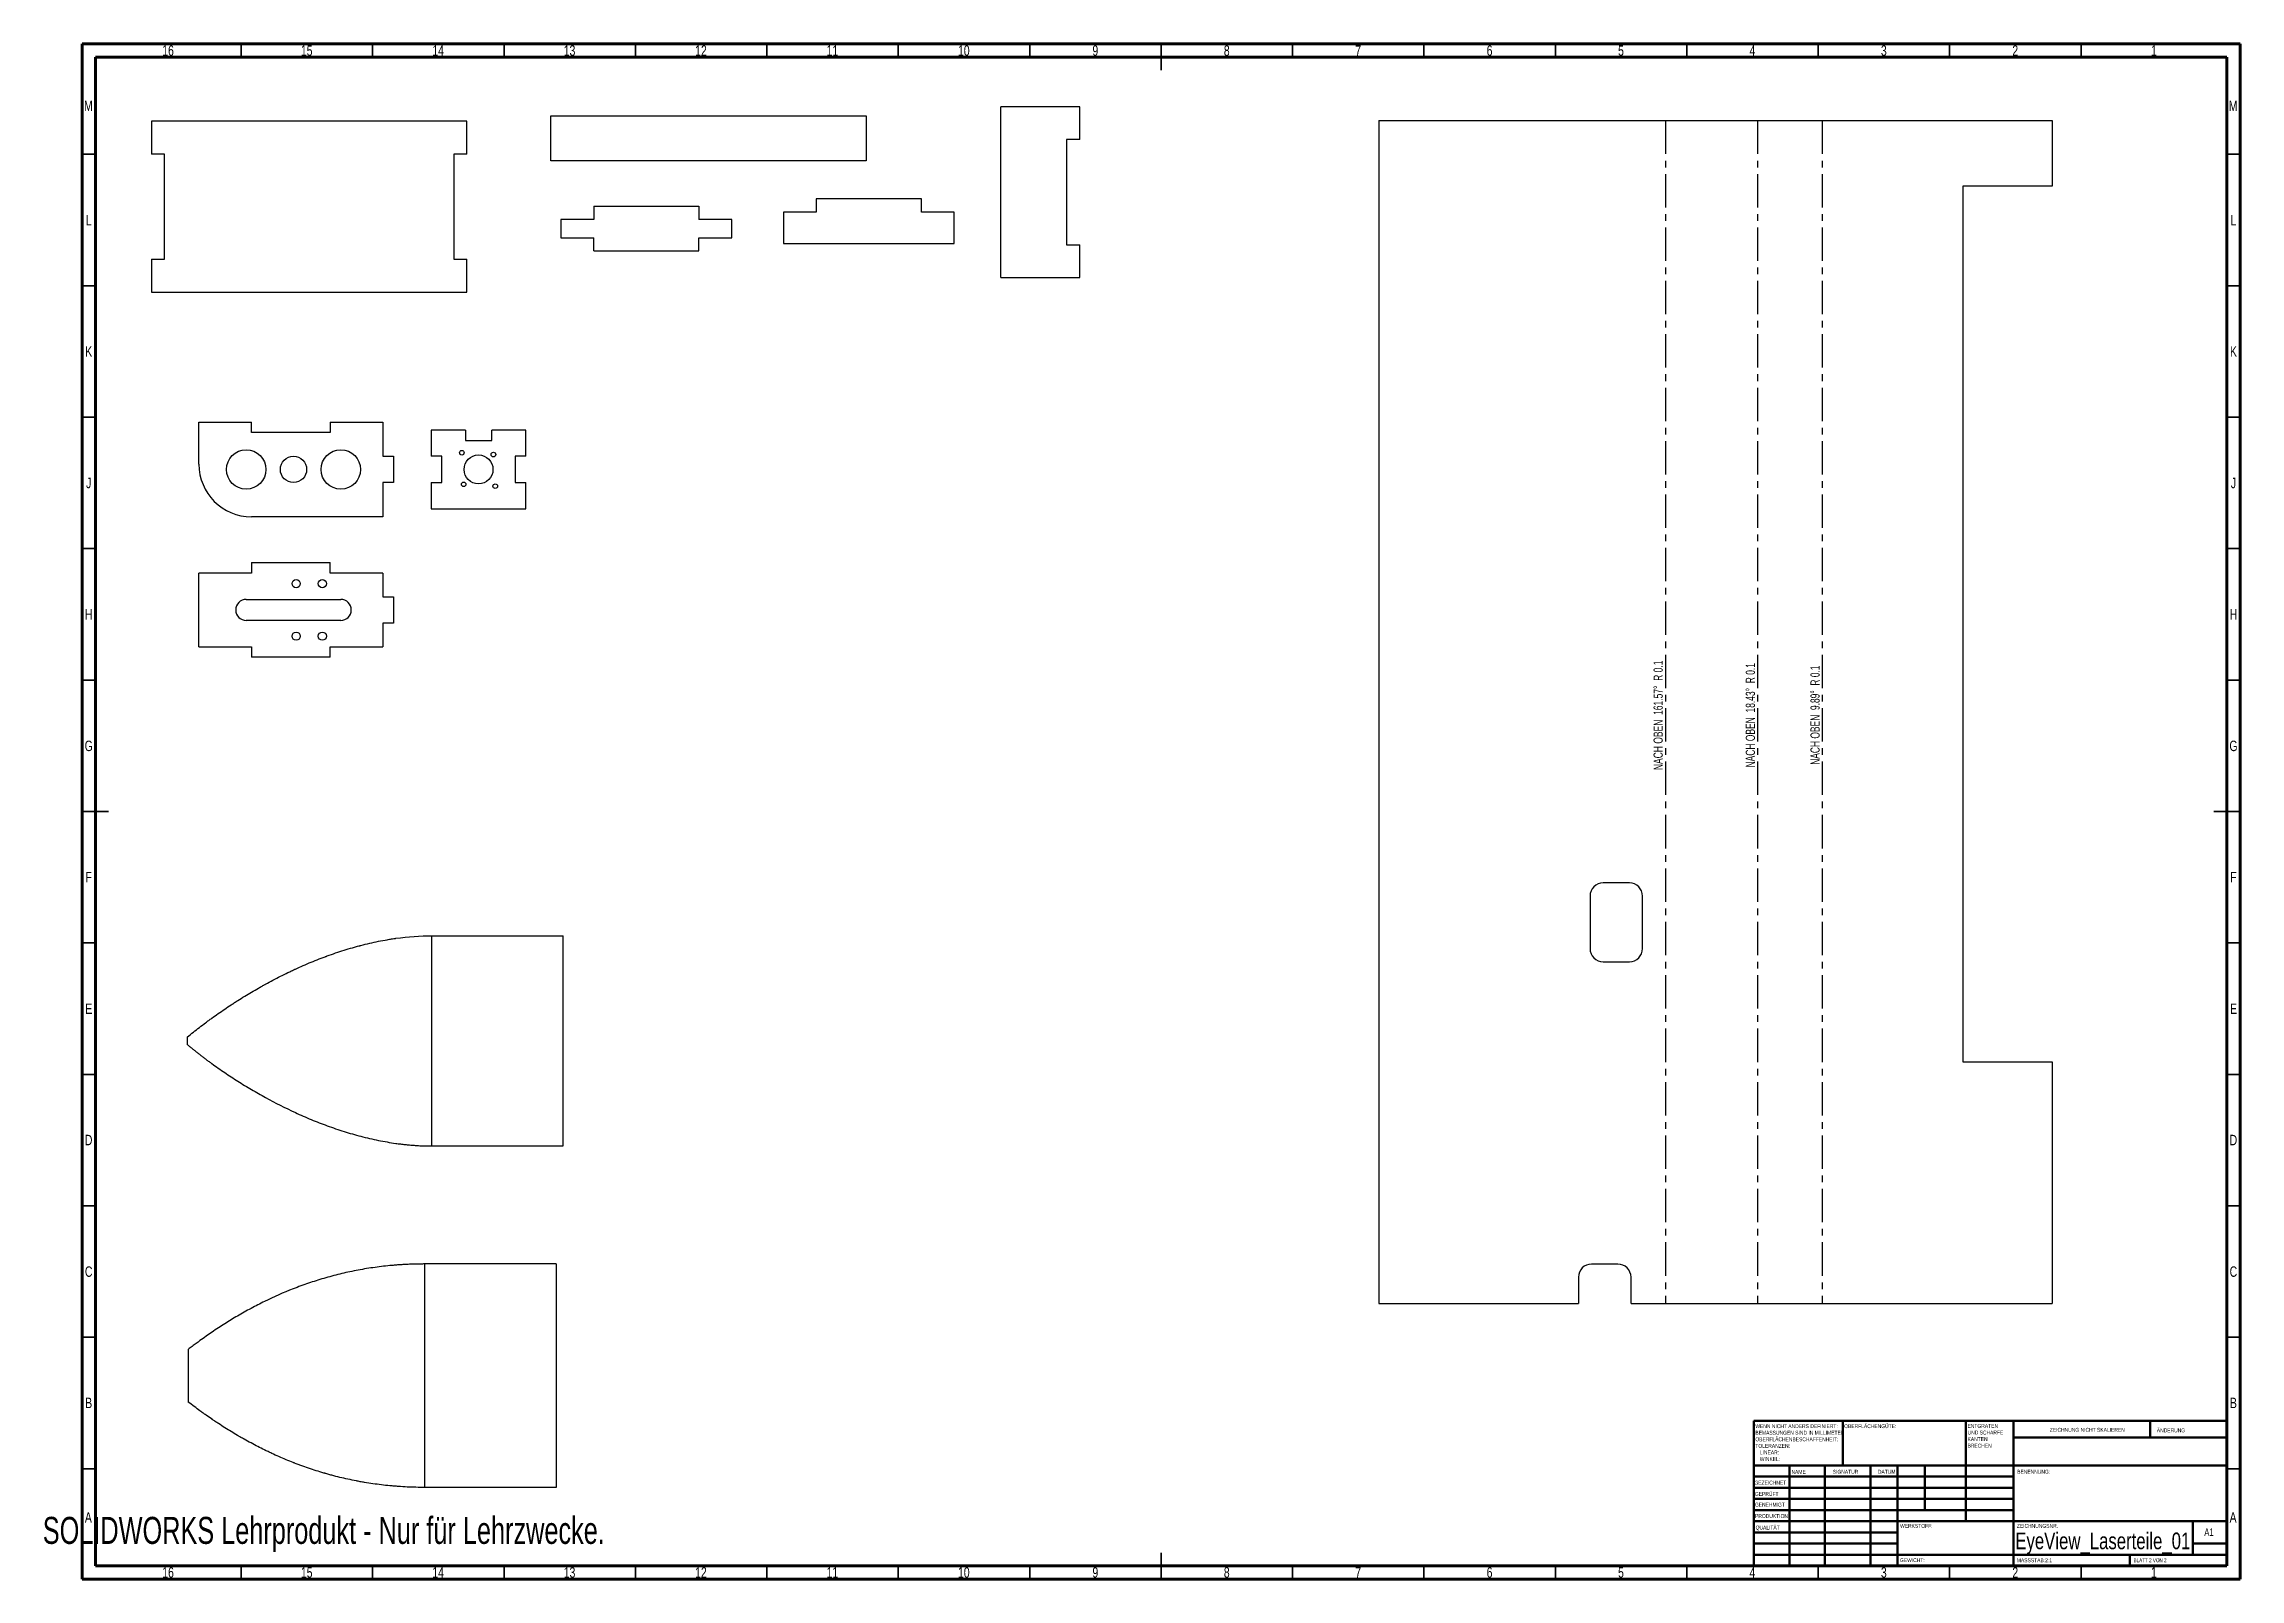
# Model space of a CAD drawing. Header units: millimetres. Extents: x 0 to 836, y 5 to 589.
import ezdxf

# ---------------------------------------------------------------- set-up
doc = ezdxf.new("R2010")
doc.units = ezdxf.units.MM
doc.linetypes.add('CENTERX2', pattern=[20.32, 12.7, -2.54, 2.54, -2.54])
doc.styles.add('SLDTEXTSTYLE0', font='TXT', dxfattribs={"width": 0.75})
doc.styles.add('SLDTEXTSTYLE1', font='TXT', dxfattribs={"width": 0.692308})
doc.styles.add('SLDTEXTSTYLE2', font='TXT', dxfattribs={"width": 0.684783})
doc.styles.add('SLDTEXTSTYLE3', font='TXT', dxfattribs={"width": 0.6875})
doc.styles.add('SLDTEXTSTYLE4', font='TXT', dxfattribs={"width": 0.69})
doc.styles.add('SLDTEXTSTYLE5', font='TXT', dxfattribs={"width": 0.7})

# ---------------------------------------------------------------- blocks, each defined once
blk = doc.blocks.new('SW_NOTE_0')
at = {"color": 0, "linetype": 'Continuous', "lineweight": 0, "char_height": 1.5, "attachment_point": 1, "style": 'SLDTEXTSTYLE0'}
for s, insert in [('ENTGRATEN', (0, 1.93)), ('UND SCHARFE', (0, -0.57)), ('KANTEN', (0, -3.07)), ('BRECHEN', (0, -5.57))]:
    blk.add_mtext(s, dxfattribs=dict(at, insert=insert))
blk = doc.blocks.new('SW_NOTE_0_1')
at = {"color": 0, "linetype": 'Continuous', "lineweight": 0, "char_height": 1.5, "attachment_point": 1, "style": 'SLDTEXTSTYLE0'}
for s, insert in [('WENN NICHT ANDERS DEFINIERT:', (0, 1.93)), ('TOLERANZEN:', (0, -5.57)), ('OBERFLÄCHENBESCHAFFENHEIT:', (0, -3.07)), ('BEMASSUNGEN SIND IN MILLIMETER', (0, -0.57)), ('LINEAR:', (1.69, -8.07)), ('WINKEL:', (1.69, -10.57))]:
    blk.add_mtext(s, dxfattribs=dict(at, insert=insert))

msp = doc.modelspace()

# ---------------------------------------------------------------- linework, layer by layer
at = {"color": 7, "linetype": 'Continuous', "lineweight": 70}
for p, q in [((15, 5), (15, 589)), ((15, 589), (836, 589)), ((836, 589), (836, 5)), ((20, 10), (20, 584)), ((20, 584), (831, 584)), ((831, 584), (831, 10)), ((831, 10), (20, 10)), ((836, 5), (15, 5))]:
    msp.add_line(p, q, dxfattribs=at)
at = {"color": 7, "linetype": 'Continuous', "lineweight": 35}
for p, q in [((75.5, 584), (75.5, 589)), ((125.5, 584), (125.5, 589)), ((175.5, 584), (175.5, 589)), ((225.5, 584), (225.5, 589)), ((275.5, 584), (275.5, 589)), ((325.5, 584), (325.5, 589)), ((375.5, 584), (375.5, 589)), ((425.5, 589), (425.5, 579)), ((425.5, 584), (425.5, 589)), ((475.5, 584), (475.5, 589)), ((525.5, 584), (525.5, 589)), ((575.5, 584), (575.5, 589)), ((625.5, 584), (625.5, 589)), ((675.5, 584), (675.5, 589)), ((725.5, 584), (725.5, 589)), ((775.5, 584), (775.5, 589)), ((20, 547), (15, 547)), ((831, 547), (836, 547)), ((20, 497), (15, 497)), ((831, 497), (836, 497)), ((20, 447), (15, 447)), ((831, 447), (836, 447)), ((20, 397), (15, 397)), ((831, 397), (836, 397)), ((20, 347), (15, 347)), ((831, 347), (836, 347)), ((15, 297), (25, 297)), ((20, 297), (15, 297)), ((836, 297), (826, 297)), ((831, 297), (836, 297)), ((20, 247), (15, 247)), ((831, 247), (836, 247)), ((20, 197), (15, 197)), ((831, 197), (836, 197)), ((20, 147), (15, 147)), ((831, 147), (836, 147)), ((20, 97), (15, 97)), ((831, 97), (836, 97)), ((20, 47), (15, 47)), ((831, 47), (836, 47)), ((75.5, 10), (75.5, 5)), ((125.5, 10), (125.5, 5)), ((175.5, 10), (175.5, 5)), ((225.5, 10), (225.5, 5)), ((275.5, 10), (275.5, 5)), ((325.5, 10), (325.5, 5)), ((375.5, 10), (375.5, 5)), ((425.5, 5), (425.5, 15)), ((425.5, 10), (425.5, 5)), ((475.5, 10), (475.5, 5)), ((525.5, 10), (525.5, 5)), ((575.5, 10), (575.5, 5)), ((625.5, 10), (625.5, 5)), ((675.5, 10), (675.5, 5)), ((725.5, 10), (725.5, 5)), ((775.5, 10), (775.5, 5))]:
    msp.add_line(p, q, dxfattribs=at)
at = {"color": 7, "linetype": 'Continuous', "lineweight": 25}
for p, q in [((193.24, 561.59), (313.24, 561.59)), ((193.24, 544.59), (193.24, 561.59)), ((313.24, 561.59), (313.24, 544.59)), ((364.55, 500.12), (364.55, 565.12)), ((394.55, 565.12), (364.55, 565.12)), ((394.55, 552.62), (394.55, 565.12)), ((161.36, 559.57), (41.36, 559.57)), ((41.36, 559.57), (41.36, 547.07)), ((161.36, 547.07), (161.36, 559.57)), ((394.55, 552.62), (389.55, 552.62)), ((389.55, 552.62), (389.55, 512.62)), ((508.29, 559.83), (508.29, 109.83)), ((508.29, 559.83), (764.55, 559.83)), ((764.55, 559.83), (764.55, 534.83)), ((46.36, 547.07), (41.36, 547.07)), ((46.36, 507.07), (46.36, 547.07)), ((161.36, 547.07), (156.36, 547.07)), ((156.36, 547.07), (156.36, 507.07)), ((313.24, 544.59), (193.24, 544.59)), ((764.55, 534.83), (730.55, 534.83)), ((730.55, 534.83), (730.55, 201.83)), ((209.64, 527.24), (209.64, 522.24)), ((209.64, 527.24), (249.64, 527.24)), ((249.64, 527.24), (249.64, 522.24)), ((294.31, 530.02), (294.31, 525.02)), ((334.31, 530.02), (294.31, 530.02)), ((334.31, 525.02), (334.31, 530.02)), ((197.14, 522.24), (197.14, 515.24)), ((209.64, 522.24), (197.14, 522.24)), ((262.14, 522.24), (249.64, 522.24)), ((262.14, 515.24), (262.14, 522.24)), ((281.81, 525.02), (281.81, 513.02)), ((294.31, 525.02), (281.81, 525.02)), ((346.81, 525.02), (334.31, 525.02)), ((346.81, 513.02), (346.81, 525.02)), ((197.14, 515.24), (209.64, 515.24)), ((209.64, 510.24), (209.64, 515.24)), ((209.64, 510.24), (249.64, 510.24)), ((249.64, 515.24), (262.14, 515.24)), ((249.64, 510.24), (249.64, 515.24)), ((281.81, 513.02), (346.81, 513.02)), ((389.55, 512.62), (394.55, 512.62)), ((394.55, 500.12), (394.55, 512.62)), ((41.36, 507.07), (46.36, 507.07)), ((41.36, 507.07), (41.36, 494.57)), ((156.36, 507.07), (161.36, 507.07)), ((161.36, 494.57), (161.36, 507.07)), ((41.36, 494.57), (161.36, 494.57)), ((364.55, 500.12), (394.55, 500.12)), ((59.39, 445.13), (79.39, 445.13)), ((59.39, 429.13), (59.39, 445.13)), ((79.39, 441.13), (79.39, 445.13)), ((109.39, 445.13), (109.39, 441.13)), ((109.39, 445.13), (129.39, 445.13)), ((129.39, 445.13), (129.39, 432.13)), ((109.39, 441.13), (79.39, 441.13)), ((160.79, 442.13), (147.79, 442.13)), ((147.79, 442.13), (147.79, 432.13)), ((160.79, 442.13), (160.79, 438.13)), ((160.79, 438.13), (170.79, 438.13)), ((170.79, 438.13), (170.79, 442.13)), ((183.79, 442.13), (170.79, 442.13)), ((183.79, 432.13), (183.79, 442.13)), ((129.39, 432.13), (133.39, 432.13)), ((133.39, 432.13), (133.39, 422.13)), ((151.79, 432.13), (147.79, 432.13)), ((151.79, 422.13), (151.79, 432.13)), ((183.79, 432.13), (179.79, 432.13)), ((179.79, 432.13), (179.79, 422.13)), ((129.39, 422.13), (129.39, 409.13)), ((133.39, 422.13), (129.39, 422.13)), ((147.79, 422.13), (151.79, 422.13)), ((147.79, 422.13), (147.79, 412.13)), ((179.79, 422.13), (183.79, 422.13)), ((183.79, 412.13), (183.79, 422.13)), ((147.79, 412.13), (183.79, 412.13)), ((129.39, 409.13), (79.39, 409.13)), ((79.39, 387.69), (59.39, 387.69)), ((59.39, 359.69), (59.39, 387.69)), ((79.39, 391.69), (79.39, 387.69)), ((79.39, 391.69), (109.39, 391.69)), ((109.39, 387.69), (109.39, 391.69)), ((129.39, 387.69), (109.39, 387.69)), ((129.39, 387.69), (129.39, 378.69)), ((77.39, 377.69), (113.39, 377.69)), ((129.39, 378.69), (133.39, 378.69)), ((133.39, 378.69), (133.39, 368.69)), ((113.39, 369.69), (77.39, 369.69)), ((129.39, 368.69), (129.39, 359.69)), ((133.39, 368.69), (129.39, 368.69)), ((59.39, 359.69), (79.39, 359.69)), ((79.39, 359.69), (79.39, 355.69)), ((109.39, 359.69), (129.39, 359.69)), ((109.39, 355.69), (109.39, 359.69)), ((109.39, 355.69), (79.39, 355.69)), ((603.67, 269.83), (593.67, 269.83)), ((588.67, 264.83), (588.67, 244.83)), ((608.67, 244.83), (608.67, 264.83)), ((148.02, 169.75), (148.02, 249.75)), ((148.02, 249.75), (198.02, 249.75)), ((198.02, 169.75), (198.02, 249.75)), ((593.67, 239.83), (603.67, 239.83)), ((55.03, 208.25), (55.03, 211.25)), ((730.55, 201.83), (764.55, 201.83)), ((764.55, 201.83), (764.55, 109.83)), ((148.02, 169.75), (198.02, 169.75)), ((145.28, 124.86), (145.28, 39.86)), ((195.28, 124.86), (145.28, 124.86)), ((195.28, 124.86), (195.28, 39.86)), ((584.27, 119.83), (584.27, 109.83)), ((599.27, 124.83), (589.27, 124.83)), ((604.27, 109.83), (604.27, 119.83)), ((508.29, 109.83), (584.27, 109.83)), ((604.27, 109.83), (764.55, 109.83)), ((55.36, 92.36), (55.36, 72.36)), ((195.28, 39.86), (145.28, 39.86))]:
    msp.add_line(p, q, dxfattribs=at)
at = {"color": 7, "linetype": 'CENTERX2'}
for p, q in [((617.34, 559.83), (617.34, 109.83)), ((652.41, 559.83), (652.41, 109.83)), ((677.03, 559.83), (677.03, 109.83))]:
    msp.add_line(p, q, dxfattribs=at)
at = {"color": 7, "linetype": 'Continuous', "lineweight": 50}
for p, q in [((651, 65.25), (831, 65.25)), ((651, 65.25), (651, 10)), ((684.8, 48.25), (684.8, 65.25)), ((731.6, 65.25), (731.6, 27)), ((749.8, 65.25), (749.8, 10)), ((831, 58.88), (749.8, 58.88)), ((801.8, 58.88), (801.8, 65.25)), ((831, 48.25), (651, 48.25)), ((749.8, 44), (651, 44)), ((664.6, 48.25), (664.6, 10)), ((677.99, 48.25), (677.99, 10)), ((695.4, 48.25), (695.4, 10)), ((705.6, 10), (705.6, 48.25)), ((716, 31.25), (716, 48.25)), ((749.8, 39.75), (651, 39.75)), ((749.8, 35.5), (651, 35.5)), ((749.8, 31.25), (651, 31.25)), ((705.6, 27), (651, 27)), ((705.6, 27), (831, 27)), ((818, 14.25), (818, 27)), ((705.6, 22.75), (651, 22.75)), ((705.6, 18.5), (651, 18.5)), ((831, 18.5), (818, 18.5)), ((651, 14.25), (831, 14.25)), ((794, 10), (794, 14.25))]:
    msp.add_line(p, q, dxfattribs=at)
at = {"color": 7, "linetype": 'Continuous', "lineweight": 25}
for centre, radius in [((77.39, 427.13), 7.5), ((113.39, 427.13), 7.5), ((95.39, 427.13), 5), ((159.43, 433.49), 0.875), ((165.79, 427.13), 5.5), ((171.45, 432.79), 0.875), ((160.14, 421.47), 0.875), ((172.16, 420.76), 0.875), ((96.39, 383.69), 1.55), ((106.39, 383.69), 1.55), ((96.39, 363.69), 1.55), ((106.39, 363.69), 1.55)]:
    msp.add_circle(centre, radius, dxfattribs=at)
for centre, radius, start, end in [((79.39, 429.13), 20, 180, 270), ((77.39, 373.69), 4, 90, 270), ((113.39, 373.69), 4, 270, 90), ((593.67, 264.83), 5, 90, 180), ((603.67, 264.83), 5, 0, 90), ((593.67, 244.83), 5, 180, 270), ((603.67, 244.83), 5, 270, 0), ((589.27, 119.83), 5, 90, 180), ((599.27, 119.83), 5, 0, 90)]:
    msp.add_arc(centre, radius, start, end, dxfattribs=at)
for points, knots in [([(55.03, 211.25), (56.53, 212.48), (58.06, 213.69), (60.38, 215.48), (61.16, 216.07), (62.33, 216.94), (62.73, 217.24), (63.32, 217.67), (63.52, 217.82), (63.92, 218.11), (64.11, 218.25), (65.93, 219.56), (67.56, 220.7), (70.03, 222.38), (70.86, 222.93), (72.11, 223.75), (72.53, 224.02), (73.15, 224.43), (73.36, 224.56), (73.68, 224.76), (73.78, 224.83), (73.99, 224.96), (74.09, 225.03), (75.94, 226.2), (77.69, 227.27), (80.33, 228.83), (81.21, 229.34), (82.54, 230.1), (82.98, 230.35), (83.65, 230.72), (83.87, 230.84), (84.21, 231.03), (84.32, 231.09), (84.48, 231.18), (84.54, 231.21), (84.65, 231.27), (84.7, 231.3), (86.64, 232.37), (88.53, 233.36), (91.36, 234.79), (92.31, 235.25), (93.73, 235.93), (94.2, 236.16), (94.91, 236.49), (95.15, 236.6), (95.5, 236.77), (95.62, 236.82), (95.8, 236.91), (95.86, 236.93), (95.98, 236.99), (96.03, 237.01), (98.12, 237.97), (100.14, 238.86), (103.17, 240.1), (104.17, 240.51), (105.68, 241.09), (106.19, 241.29), (106.94, 241.57), (107.19, 241.67), (107.57, 241.81), (107.69, 241.85), (107.88, 241.92), (107.94, 241.94), (108.07, 241.99), (108.13, 242.01), (110.35, 242.82), (112.5, 243.55), (115.7, 244.56), (116.76, 244.88), (118.35, 245.33), (118.88, 245.48), (119.67, 245.7), (119.93, 245.77), (120.33, 245.88), (120.46, 245.91), (120.66, 245.96), (120.72, 245.98), (120.86, 246.02), (120.92, 246.03), (123.26, 246.64), (125.5, 247.16), (128.83, 247.84), (129.94, 248.05), (131.59, 248.33), (132.14, 248.42), (132.96, 248.55), (133.23, 248.59), (133.64, 248.65), (133.77, 248.67), (133.98, 248.7), (134.05, 248.71), (134.18, 248.73), (134.24, 248.74), (139.02, 249.42), (143.59, 249.75), (148.02, 249.75)], [0, 0, 0, 0, 0.0625, 0.0625, 0.09375, 0.09375, 0.109375, 0.109375, 0.117188, 0.117188, 0.125, 0.125, 0.1875, 0.1875, 0.21875, 0.21875, 0.234375, 0.234375, 0.242188, 0.242188, 0.246094, 0.246094, 0.25, 0.25, 0.3125, 0.3125, 0.34375, 0.34375, 0.359375, 0.359375, 0.367188, 0.367188, 0.371094, 0.371094, 0.373047, 0.373047, 0.375, 0.375, 0.4375, 0.4375, 0.46875, 0.46875, 0.484375, 0.484375, 0.492188, 0.492188, 0.496094, 0.496094, 0.498047, 0.498047, 0.5, 0.5, 0.5625, 0.5625, 0.59375, 0.59375, 0.609375, 0.609375, 0.617188, 0.617188, 0.621094, 0.621094, 0.623047, 0.623047, 0.625, 0.625, 0.6875, 0.6875, 0.71875, 0.71875, 0.734375, 0.734375, 0.742188, 0.742188, 0.746094, 0.746094, 0.748047, 0.748047, 0.75, 0.75, 0.8125, 0.8125, 0.84375, 0.84375, 0.859375, 0.859375, 0.867188, 0.867188, 0.871094, 0.871094, 0.873047, 0.873047, 0.875, 0.875, 1, 1, 1, 1]), ([(55.03, 208.25), (55.37, 207.98), (56.03, 207.44), (57.04, 206.63), (58.06, 205.82), (59.09, 205.02), (60.12, 204.23), (61.16, 203.44), (62.2, 202.66), (63.25, 201.88), (65.56, 200.21), (69.16, 197.68), (74.21, 194.37), (79.39, 191.2), (86.57, 187.1), (94.14, 183.27), (102.06, 179.81), (108.25, 177.4), (114.53, 175.26), (119.96, 173.7), (124.34, 172.61), (127.7, 171.88), (131.01, 171.26), (133.8, 170.82), (136.07, 170.52), (137.81, 170.31), (139.54, 170.14), (141.26, 170), (142.97, 169.89), (144.66, 169.81), (146.34, 169.76), (147.46, 169.76), (148.02, 169.75)], [0, 0, 0, 0, 0.013802, 0.027592, 0.041372, 0.055142, 0.068901, 0.08265, 0.096389, 0.110119, 0.12384, 0.185989, 0.247377, 0.309913, 0.371195, 0.496108, 0.560049, 0.6219, 0.68614, 0.748021, 0.780441, 0.812208, 0.84336, 0.873935, 0.890228, 0.906355, 0.922324, 0.93814, 0.953809, 0.969338, 0.984733, 1, 1, 1, 1]), ([(145.28, 124.86), (145, 124.86), (144.45, 124.86), (143.62, 124.85), (142.79, 124.84), (141.96, 124.82), (141.13, 124.8), (140.3, 124.78), (139.47, 124.74), (138.64, 124.71), (137.82, 124.67), (136.99, 124.62), (136.17, 124.57), (135.34, 124.51), (134.52, 124.45), (133.7, 124.38), (132.88, 124.31), (131.25, 124.16), (128.82, 123.9), (125.6, 123.47), (122.39, 122.97), (118.17, 122.2), (112.97, 121.06), (106.94, 119.44), (101.03, 117.56), (93.4, 114.76), (86.11, 111.54), (79.13, 107.95), (74.1, 105.13), (69.17, 102.11), (65.22, 99.52), (62.1, 97.36), (60.09, 95.91), (58.34, 94.63), (56.85, 93.51), (55.86, 92.75), (55.36, 92.36)], [0, 0, 0, 0, 0.007829, 0.015656, 0.023481, 0.031305, 0.039128, 0.04695, 0.054773, 0.062595, 0.070418, 0.078242, 0.086067, 0.093893, 0.101721, 0.109551, 0.117382, 0.125216, 0.156183, 0.187351, 0.21873, 0.250326, 0.312217, 0.375462, 0.436799, 0.499825, 0.624812, 0.686173, 0.749981, 0.810834, 0.87484, 0.905568, 0.937352, 0.957613, 0.978498, 1, 1, 1, 1]), ([(145.28, 39.86), (143.06, 39.86), (140.85, 39.92), (137.54, 40.07), (136.44, 40.14), (134.79, 40.26), (134.25, 40.3), (133.43, 40.37), (133.15, 40.39), (132.6, 40.44), (132.33, 40.47), (129.91, 40.7), (127.76, 40.96), (124.54, 41.42), (123.47, 41.59), (121.87, 41.86), (121.33, 41.95), (120.53, 42.1), (120.27, 42.15), (119.87, 42.22), (119.74, 42.25), (119.47, 42.3), (119.33, 42.33), (117.15, 42.75), (115.09, 43.2), (112.02, 43.95), (110.99, 44.21), (109.46, 44.62), (108.95, 44.76), (108.18, 44.98), (107.92, 45.05), (107.54, 45.16), (107.41, 45.19), (107.22, 45.25), (107.16, 45.27), (107.03, 45.31), (106.96, 45.33), (104.97, 45.91), (103.04, 46.52), (100.15, 47.51), (99.18, 47.85), (97.73, 48.38), (97.25, 48.56), (96.53, 48.84), (96.29, 48.93), (95.93, 49.07), (95.81, 49.12), (95.63, 49.19), (95.57, 49.21), (95.45, 49.26), (95.38, 49.28), (93.5, 50.02), (91.68, 50.78), (88.93, 51.98), (88.02, 52.4), (86.65, 53.03), (86.19, 53.25), (85.51, 53.58), (85.28, 53.69), (84.93, 53.85), (84.82, 53.91), (84.65, 53.99), (84.59, 54.02), (84.48, 54.07), (84.42, 54.1), (82.66, 54.96), (80.95, 55.84), (78.37, 57.23), (77.5, 57.7), (76.21, 58.43), (75.78, 58.67), (75.13, 59.04), (74.92, 59.17), (74.59, 59.36), (74.48, 59.42), (74.32, 59.51), (74.27, 59.54), (74.19, 59.59), (74.16, 59.61), (74.11, 59.64), (74.08, 59.66), (72.48, 60.59), (70.88, 61.57), (68.47, 63.09), (67.66, 63.61), (66.44, 64.41), (66.04, 64.68), (65.43, 65.09), (65.22, 65.23), (64.92, 65.43), (64.82, 65.5), (64.66, 65.61), (64.61, 65.64), (64.54, 65.69), (64.51, 65.71), (64.46, 65.74), (64.43, 65.76), (63.66, 66.29), (62.9, 66.82), (61.75, 67.63), (61.36, 67.9), (60.78, 68.31), (60.59, 68.45), (60.3, 68.66), (60.2, 68.73), (60.06, 68.84), (60.01, 68.88), (59.91, 68.95), (59.86, 68.98), (58.37, 70.07), (56.88, 71.18), (55.36, 72.36)], [0, 0, 0, 0, 0.0625, 0.0625, 0.09375, 0.09375, 0.109375, 0.109375, 0.117188, 0.117188, 0.125, 0.125, 0.1875, 0.1875, 0.21875, 0.21875, 0.234375, 0.234375, 0.242188, 0.242188, 0.246094, 0.246094, 0.25, 0.25, 0.3125, 0.3125, 0.34375, 0.34375, 0.359375, 0.359375, 0.367188, 0.367188, 0.371094, 0.371094, 0.373047, 0.373047, 0.375, 0.375, 0.4375, 0.4375, 0.46875, 0.46875, 0.484375, 0.484375, 0.492188, 0.492188, 0.496094, 0.496094, 0.498047, 0.498047, 0.5, 0.5, 0.5625, 0.5625, 0.59375, 0.59375, 0.609375, 0.609375, 0.617188, 0.617188, 0.621094, 0.621094, 0.623047, 0.623047, 0.625, 0.625, 0.6875, 0.6875, 0.71875, 0.71875, 0.734375, 0.734375, 0.742188, 0.742188, 0.746094, 0.746094, 0.748047, 0.748047, 0.749023, 0.749023, 0.75, 0.75, 0.8125, 0.8125, 0.84375, 0.84375, 0.859375, 0.859375, 0.867188, 0.867188, 0.871094, 0.871094, 0.873047, 0.873047, 0.874023, 0.874023, 0.875, 0.875, 0.90625, 0.90625, 0.921875, 0.921875, 0.929688, 0.929688, 0.933594, 0.933594, 0.935547, 0.935547, 0.9375, 0.9375, 1, 1, 1, 1])]:
    msp.add_open_spline(points, degree=3, knots=knots, dxfattribs=at)

# ---------------------------------------------------------------- block references
at = {"color": 7, "linetype": 'Continuous', "lineweight": 0}
for name, p in [('SW_NOTE_0_1', (651.59, 61.99)), ('SW_NOTE_0', (732.31, 62.07))]:
    msp.add_blockref(name, p, dxfattribs=at)

# ---------------------------------------------------------------- texts
for s, insert, char_height, attachment_point, style in [('16', (47.67, 588.45), 3.969, 2, 'SLDTEXTSTYLE0'), ('15', (100.42, 588.45), 3.969, 2, 'SLDTEXTSTYLE0'), ('14', (150.42, 588.45), 3.969, 2, 'SLDTEXTSTYLE0'), ('13', (200.42, 588.45), 3.969, 2, 'SLDTEXTSTYLE0'), ('12', (250.42, 588.45), 3.969, 2, 'SLDTEXTSTYLE0'), ('11', (300.42, 588.45), 3.969, 2, 'SLDTEXTSTYLE0'), ('10', (350.42, 588.45), 3.969, 2, 'SLDTEXTSTYLE0'), ('9', (400.46, 588.45), 3.97, 2, 'SLDTEXTSTYLE0'), ('8', (450.46, 588.45), 3.97, 2, 'SLDTEXTSTYLE0'), ('7', (500.46, 588.45), 3.97, 2, 'SLDTEXTSTYLE0'), ('6', (550.46, 588.45), 3.97, 2, 'SLDTEXTSTYLE0'), ('5', (600.46, 588.45), 3.97, 2, 'SLDTEXTSTYLE0'), ('4', (650.46, 588.45), 3.97, 2, 'SLDTEXTSTYLE0'), ('3', (700.46, 588.45), 3.97, 2, 'SLDTEXTSTYLE0'), ('2', (750.46, 588.45), 3.97, 2, 'SLDTEXTSTYLE0'), ('1', (803.21, 588.45), 3.97, 2, 'SLDTEXTSTYLE0'), ('M', (17.36, 567.45), 3.97, 2, 'SLDTEXTSTYLE0'), ('M', (833.36, 567.45), 3.97, 2, 'SLDTEXTSTYLE0'), ('L', (17.45, 523.95), 3.97, 2, 'SLDTEXTSTYLE0'), ('L', (833.45, 523.95), 3.97, 2, 'SLDTEXTSTYLE0'), ('K', (17.49, 474), 3.97, 2, 'SLDTEXTSTYLE0'), ('K', (833.49, 474), 3.97, 2, 'SLDTEXTSTYLE0'), ('J', (17.47, 423.95), 3.97, 2, 'SLDTEXTSTYLE0'), ('J', (833.47, 423.95), 3.97, 2, 'SLDTEXTSTYLE0'), ('H', (17.49, 374), 3.97, 2, 'SLDTEXTSTYLE0'), ('H', (833.49, 374), 3.97, 2, 'SLDTEXTSTYLE0'), ('G', (17.49, 323.95), 3.97, 2, 'SLDTEXTSTYLE0'), ('G', (833.49, 323.95), 3.97, 2, 'SLDTEXTSTYLE0'), ('F', (17.46, 274), 3.97, 2, 'SLDTEXTSTYLE0'), ('F', (833.46, 274), 3.97, 2, 'SLDTEXTSTYLE0'), ('E', (17.51, 223.95), 3.97, 2, 'SLDTEXTSTYLE0'), ('E', (833.51, 223.95), 3.97, 2, 'SLDTEXTSTYLE0'), ('D', (17.45, 174), 3.97, 2, 'SLDTEXTSTYLE0'), ('D', (833.45, 174), 3.97, 2, 'SLDTEXTSTYLE0'), ('C', (17.46, 123.95), 3.97, 2, 'SLDTEXTSTYLE0'), ('C', (833.46, 123.95), 3.97, 2, 'SLDTEXTSTYLE0'), ('B', (17.47, 74), 3.97, 2, 'SLDTEXTSTYLE0'), ('B', (833.47, 74), 3.97, 2, 'SLDTEXTSTYLE0'), ('OBERFLÄCHENGÜTE:', (685.37, 63.92), 1.5, 1, 'SLDTEXTSTYLE0'), ('ZEICHNUNG NICHT SKALIEREN', (763.61, 62.53), 1.5, 1, 'SLDTEXTSTYLE0'), ('ÄNDERUNG', (804.33, 62.33), 1.5, 1, 'SLDTEXTSTYLE0'), ('GEZEICHNET', (651.21, 42.43), 1.5, 1, 'SLDTEXTSTYLE0'), ('NAME', (665.32, 46.5), 1.5, 1, 'SLDTEXTSTYLE0'), ('SIGNATUR', (681.03, 46.56), 1.5, 1, 'SLDTEXTSTYLE0'), ('DATUM', (698.21, 46.58), 1.5, 1, 'SLDTEXTSTYLE0'), ('BENENNUNG:', (751.2, 46.58), 1.5, 1, 'SLDTEXTSTYLE0'), ('GENEHMIGT', (651.4, 34.06), 1.5, 1, 'SLDTEXTSTYLE0'), ('GEPRÜFT', (651.41, 38.15), 1.5, 1, 'SLDTEXTSTYLE0'), ('A', (17.34, 30.45), 3.97, 2, 'SLDTEXTSTYLE0'), ('PRODUKTION', (651.46, 29.73), 1.5, 1, 'SLDTEXTSTYLE0'), ('QUALITÄT', (651.67, 25.35), 1.5, 1, 'SLDTEXTSTYLE0'), ('WERKSTOFF:', (706.65, 25.99), 1.5, 1, 'SLDTEXTSTYLE0'), ('ZEICHNUNGSNR.', (751.07, 25.99), 1.5, 1, 'SLDTEXTSTYLE0'), ('A', (833.34, 30.45), 3.97, 2, 'SLDTEXTSTYLE0'), ('EyeView_Laserteile_01', (783.78, 22.71), 6.35, 2, 'SLDTEXTSTYLE0'), ('A1', (822.39, 24.3), 2.91, 1, 'SLDTEXTSTYLE0'), ('16', (47.67, 9.5), 3.969, 2, 'SLDTEXTSTYLE0'), ('15', (100.42, 9.5), 3.969, 2, 'SLDTEXTSTYLE0'), ('14', (150.42, 9.5), 3.969, 2, 'SLDTEXTSTYLE0'), ('13', (200.42, 9.5), 3.969, 2, 'SLDTEXTSTYLE0'), ('12', (250.42, 9.5), 3.969, 2, 'SLDTEXTSTYLE0'), ('11', (300.42, 9.5), 3.969, 2, 'SLDTEXTSTYLE0'), ('10', (350.42, 9.5), 3.969, 2, 'SLDTEXTSTYLE0'), ('9', (400.46, 9.5), 3.97, 2, 'SLDTEXTSTYLE0'), ('8', (450.46, 9.5), 3.97, 2, 'SLDTEXTSTYLE0'), ('7', (500.46, 9.5), 3.97, 2, 'SLDTEXTSTYLE0'), ('6', (550.46, 9.5), 3.97, 2, 'SLDTEXTSTYLE0'), ('5', (600.46, 9.5), 3.97, 2, 'SLDTEXTSTYLE0'), ('4', (650.46, 9.5), 3.97, 2, 'SLDTEXTSTYLE0'), ('3', (700.46, 9.5), 3.97, 2, 'SLDTEXTSTYLE0'), ('GEWICHT:', (706.62, 12.95), 1.499, 1, 'SLDTEXTSTYLE0'), ('2', (750.46, 9.5), 3.97, 2, 'SLDTEXTSTYLE0'), ('MASSSTAB:2:1', (751.07, 12.9), 1.5, 1, 'SLDTEXTSTYLE0'), ('BLATT 2 VON 2', (795.48, 12.9), 1.5, 1, 'SLDTEXTSTYLE1'), ('1', (803.21, 9.5), 3.97, 2, 'SLDTEXTSTYLE0')]:
    msp.add_mtext(s, dxfattribs=dict(at, insert=insert, char_height=char_height, attachment_point=attachment_point, style=style))
at = {"color": 7, "linetype": 'Continuous', "lineweight": 0, "char_height": 3.5, "attachment_point": 2, "rotation": 90}
for s, insert, style in [('NACH OBEN  161.57°  R 0.1', (612.84, 333.58), 'SLDTEXTSTYLE4'), ('NACH OBEN  18.43°  R 0.1', (647.92, 333.61), 'SLDTEXTSTYLE3'), ('NACH OBEN  9.89°  R 0.1', (672.54, 333.65), 'SLDTEXTSTYLE2')]:
    msp.add_mtext(s, dxfattribs=dict(at, insert=insert, style=style))
at = {"color": 7, "linetype": 'Continuous', "insert": (0, 28.66), "char_height": 10.2762, "attachment_point": 1, "style": 'SLDTEXTSTYLE5'}
msp.add_mtext('SOLIDWORKS Lehrprodukt - Nur für Lehrzwecke.', dxfattribs=at)

doc.saveas('drawing.dxf')
